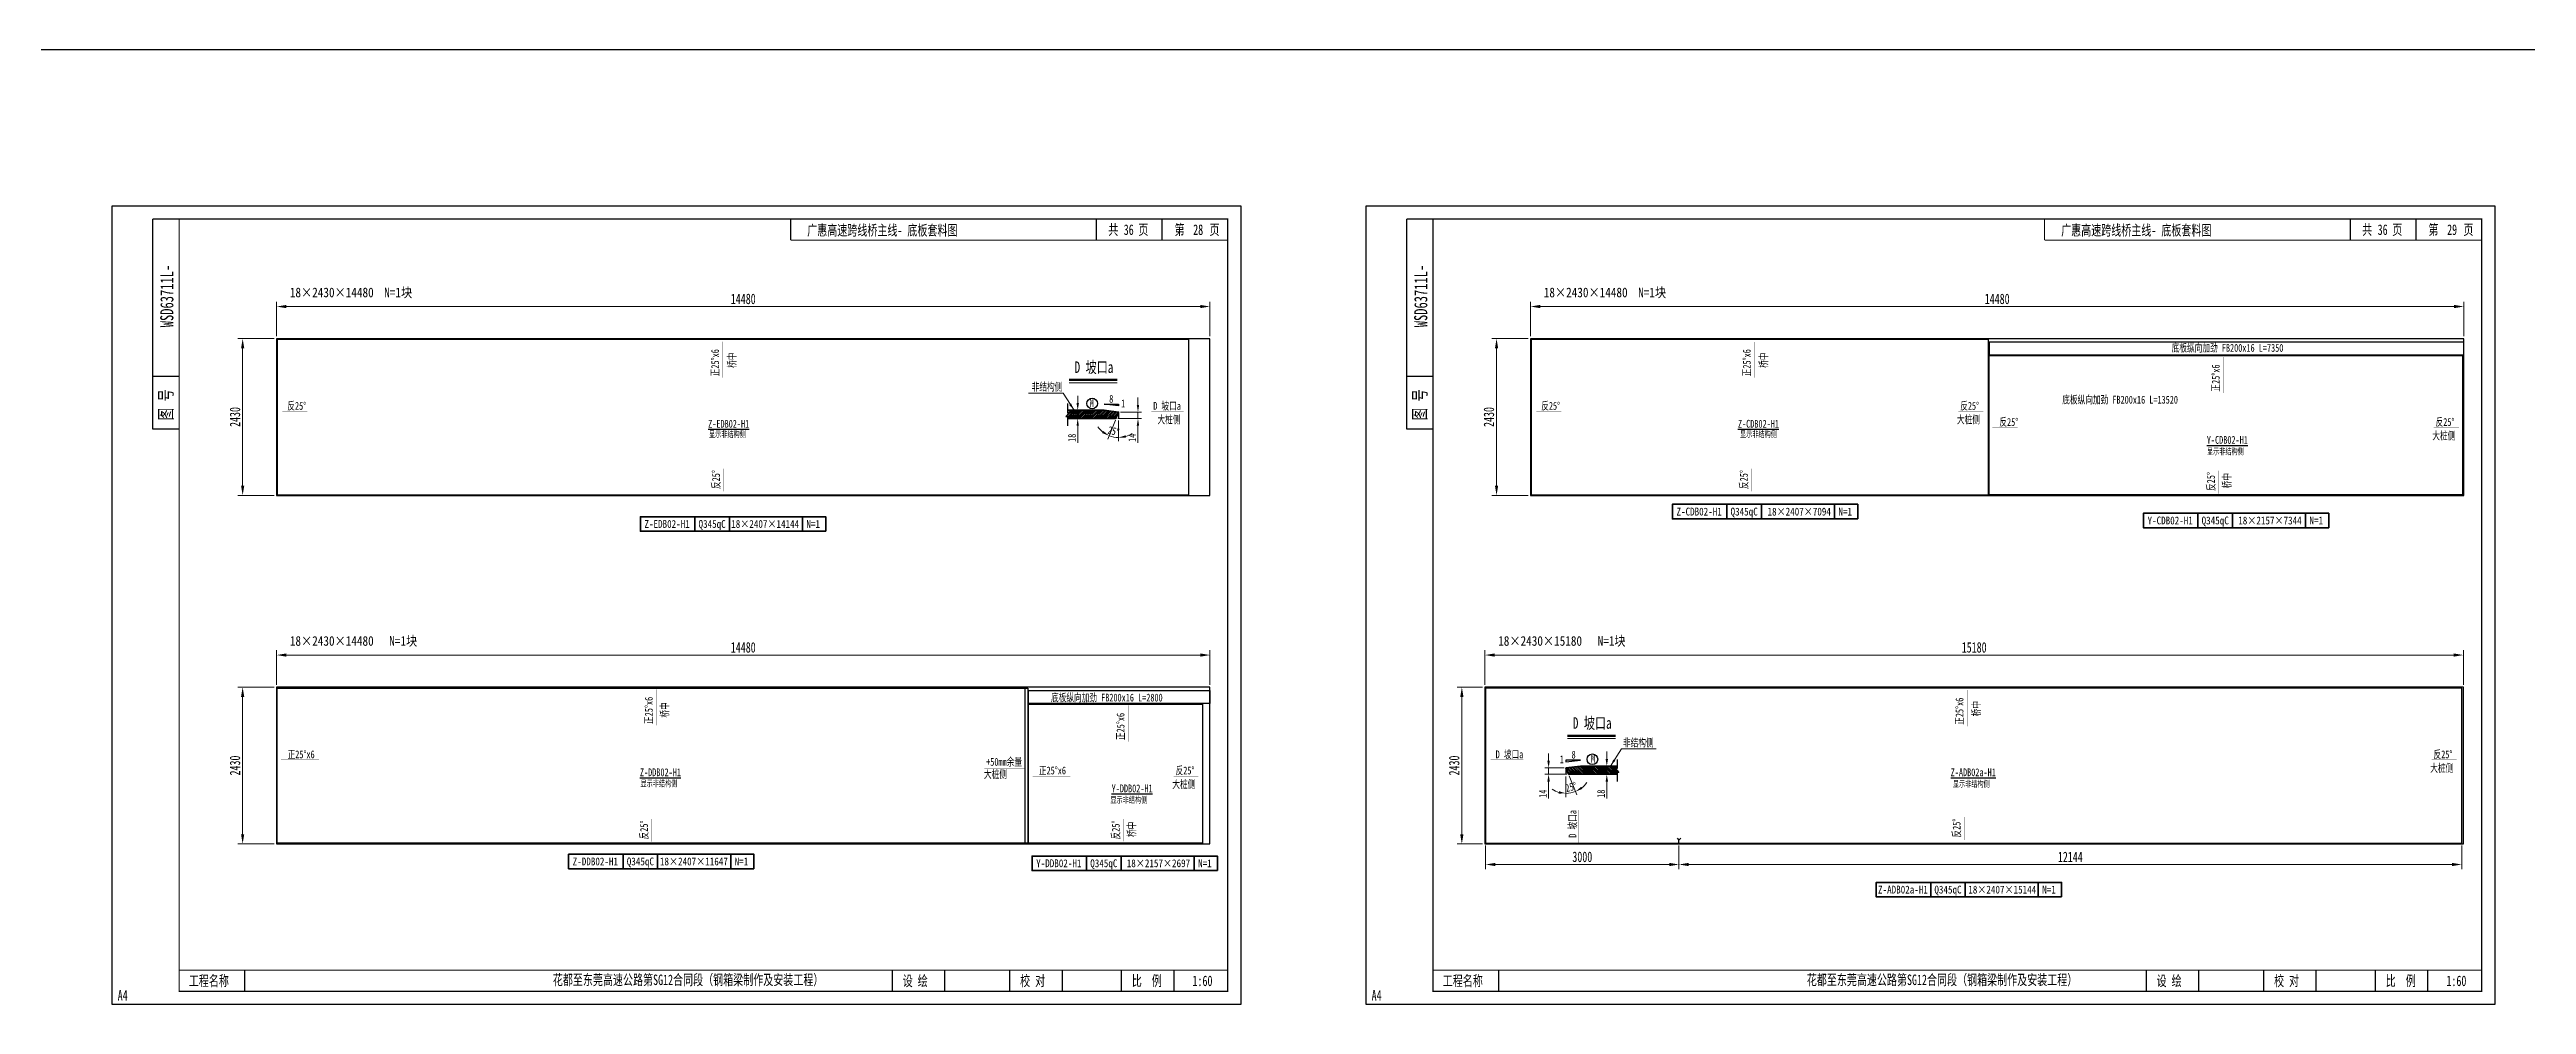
# Model space of a CAD drawing. Extents: x 1629247 to 2251351, y -601856 to -65897.
# Drawn here: x 2105240 to 2143670, y -337007 to -322199 of the extents above; entities that cross this region are included whole.
import ezdxf
from ezdxf.enums import TextEntityAlignment as Align

# ---------------------------------------------------------------- set-up
doc = ezdxf.new("R2010")
doc.units = 0
doc.header["$LTSCALE"] = 2
doc.header["$MEASUREMENT"] = 0
doc.header["$PDMODE"] = 35
doc.header["$PDSIZE"] = 50
doc.linetypes.add('PHANTOM', pattern=[63.5, 31.75, -6.35, 6.35, -6.35, 6.35, -6.35])
doc.layers.get('0').update_dxf_attribs({"linetype": 'CONTINUOUS'})
doc.layers.get('Defpoints').update_dxf_attribs({"linetype": 'CONTINUOUS'})
for name, color, linetype, lineweight in [('1图框轮廓', 7, 'CONTINUOUS', 35), ('文字层', 4, 'CONTINUOUS', 13), ('标注层', 3, 'CONTINUOUS', 13)]:
    doc.layers.add(name, color=color, linetype=linetype, lineweight=lineweight)
doc.layers.add('A3', color=7, linetype='CONTINUOUS')
doc.styles.add('仿宋', font='仿宋_GB2312_1.ttf', dxfattribs={"width": 0.7})
doc.dimstyles.new('标准标注样式-45', dxfattribs={"dimscale": 45, "dimtxt": 2.7, "dimasz": 2.5, "dimexe": 1.25, "dimexo": 0.625, "dimtad": 1, "dimdec": 0, "dimdsep": 46, "dimtxsty": '仿宋', "dimcen": 2.5, "dimclrd": 3, "dimclre": 3, "dimclrt": 4, "dimazin": 0, "dimtfac": 1, "dimtdec": 0, "dimtmove": 0, "dimatfit": 3, "dimfxl": 1.25, "dimlwd": 13, "dimlwe": 13, "dimarcsym": 0})
doc.dimstyles.new('标准标注样式-60', dxfattribs={"dimscale": 60, "dimtxt": 2.7, "dimasz": 2.5, "dimexe": 1.25, "dimexo": 0.625, "dimtad": 1, "dimdec": 0, "dimdsep": 46, "dimtxsty": '仿宋', "dimcen": 2.5, "dimclrd": 3, "dimclre": 3, "dimclrt": 4, "dimazin": 0, "dimtfac": 1, "dimtdec": 0, "dimtmove": 0, "dimatfit": 3, "dimfxl": 1.25, "dimlwd": 13, "dimlwe": 13, "dimarcsym": 0})

# ---------------------------------------------------------------- blocks, each defined once
blk = doc.blocks.new('*D36')
at = {"color": 3, "lineweight": 13, "ltscale": 3}
for p, q in [((2128768, -333470), (2128768, -333791)), ((2128818, -333464), (2128936, -333758))]:
    blk.add_line(p, q, dxfattribs=at)
at = {"color": 3, "linetype": 'ByBlock', "lineweight": 13, "ltscale": 3}
for start, end in [(308.4155, 324.831), (237.169, 253.5845), (270, 292)]:
    blk.add_arc((2128768, -333340), 394, start, end, dxfattribs=at)
at = {"color": 3, "ltscale": 3}
for points in [[(2128659, -333700), (2128654, -333737), (2128768, -333734)], [(2129022, -333665), (2129003, -333633), (2128915, -333706)]]:
    blk.add_solid(points, dxfattribs=at)
at = {"layer": 'Defpoints', "color": 0, "ltscale": 3}
for p in [(2128768, -333340), (2128768, -333343), (2128768, -333442), (2128807, -333438), (2128818, -333731)]:
    blk.add_point(p, dxfattribs=at)
at = {"color": 4, "ltscale": 3, "insert": (2128846, -333635), "char_height": 121.5, "attachment_point": 5, "rotation": 14.8681, "style": '仿宋'}
blk.add_mtext('25%%D', dxfattribs=at)
blk = doc.blocks.new('*D37')
at = {"color": 3, "linetype": 'ByBlock', "lineweight": 13, "ltscale": 3}
for p, q in [((2129401, -333200), (2129401, -333087)), ((2129401, -333312), (2129401, -333438)), ((2129401, -333551), (2129401, -333814))]:
    blk.add_line(p, q, dxfattribs=at)
at = {"color": 3, "lineweight": 13, "ltscale": 3}
for p, q in [((2129406, -333312), (2129458, -333312)), ((2129406, -333438), (2129458, -333438))]:
    blk.add_line(p, q, dxfattribs=at)
at = {"color": 3, "ltscale": 3}
for points in [[(2129383, -333200), (2129420, -333200), (2129401, -333312)], [(2129383, -333551), (2129420, -333551), (2129401, -333438)]]:
    blk.add_solid(points, dxfattribs=at)
at = {"layer": 'Defpoints', "color": 0, "ltscale": 3}
for p in [(2129378, -333312), (2129378, -333438), (2129401, -333438)]:
    blk.add_point(p, dxfattribs=at)
at = {"color": 4, "ltscale": 3, "insert": (2129312, -333739), "char_height": 121.5, "attachment_point": 5, "rotation": 90, "style": '仿宋'}
blk.add_mtext('18', dxfattribs=at)
blk = doc.blocks.new('*D38')
at = {"color": 3, "linetype": 'ByBlock', "lineweight": 13, "ltscale": 3}
for p, q in [((2128498, -333228), (2128498, -333115)), ((2128498, -333340), (2128498, -333438)), ((2128498, -333551), (2128498, -333815))]:
    blk.add_line(p, q, dxfattribs=at)
at = {"color": 3, "lineweight": 13, "ltscale": 3}
for p, q in [((2128740, -333340), (2128442, -333340)), ((2128779, -333438), (2128442, -333438))]:
    blk.add_line(p, q, dxfattribs=at)
at = {"color": 3, "ltscale": 3}
for points in [[(2128479, -333228), (2128517, -333228), (2128498, -333340)], [(2128479, -333551), (2128517, -333551), (2128498, -333438)]]:
    blk.add_solid(points, dxfattribs=at)
at = {"layer": 'Defpoints', "color": 0, "ltscale": 3}
for p in [(2128498, -333438), (2128768, -333340), (2128807, -333438)]:
    blk.add_point(p, dxfattribs=at)
at = {"color": 4, "ltscale": 3, "insert": (2128409, -333739), "char_height": 121.5, "attachment_point": 5, "rotation": 90, "style": '仿宋'}
blk.add_mtext('14', dxfattribs=at)
blk = doc.blocks.new('*D39')
at = {"color": 3, "lineweight": 13, "ltscale": 3}
for p, q in [((2121776, -327946), (2121657, -328239)), ((2121826, -327952), (2121826, -328272))]:
    blk.add_line(p, q, dxfattribs=at)
at = {"color": 3, "linetype": 'ByBlock', "lineweight": 13, "ltscale": 3}
for start, end in [(215.169, 231.5845), (248, 270), (286.4155, 302.831)]:
    blk.add_arc((2121826, -327822), 394, start, end, dxfattribs=at)
at = {"color": 3, "ltscale": 3}
for points in [[(2121590, -328114), (2121572, -328147), (2121678, -328187)], [(2121940, -328218), (2121934, -328181), (2121826, -328216)]]:
    blk.add_solid(points, dxfattribs=at)
at = {"layer": 'Defpoints', "color": 0, "ltscale": 3}
for p in [(2121786, -327920), (2121826, -327822), (2121826, -327824), (2121826, -327923), (2121776, -328212)]:
    blk.add_point(p, dxfattribs=at)
at = {"color": 4, "ltscale": 3, "insert": (2121748, -328117), "char_height": 121.5, "attachment_point": 5, "rotation": 345.1319, "style": '仿宋'}
blk.add_mtext('25%%D', dxfattribs=at)
blk = doc.blocks.new('*D40')
at = {"color": 3, "lineweight": 13, "ltscale": 3}
for p, q in [((2121188, -327794), (2121136, -327794)), ((2121188, -327920), (2121136, -327920))]:
    blk.add_line(p, q, dxfattribs=at)
at = {"color": 3, "linetype": 'ByBlock', "lineweight": 13, "ltscale": 3}
for p, q in [((2121192, -327681), (2121192, -327569)), ((2121192, -327794), (2121192, -327920)), ((2121192, -328032), (2121192, -328296))]:
    blk.add_line(p, q, dxfattribs=at)
at = {"color": 3, "ltscale": 3}
for points in [[(2121174, -327681), (2121211, -327681), (2121192, -327794)], [(2121174, -328032), (2121211, -328032), (2121192, -327920)]]:
    blk.add_solid(points, dxfattribs=at)
at = {"layer": 'Defpoints', "color": 0, "ltscale": 3}
for p in [(2121216, -327794), (2121192, -327920), (2121216, -327920)]:
    blk.add_point(p, dxfattribs=at)
at = {"color": 4, "ltscale": 3, "insert": (2121103, -328220), "char_height": 121.5, "attachment_point": 5, "rotation": 90, "style": '仿宋'}
blk.add_mtext('18', dxfattribs=at)
blk = doc.blocks.new('*D41')
at = {"color": 3, "linetype": 'ByBlock', "lineweight": 13, "ltscale": 3}
for p, q in [((2122127, -327709), (2122127, -327597)), ((2122127, -327822), (2122127, -327920)), ((2122127, -328032), (2122127, -328296))]:
    blk.add_line(p, q, dxfattribs=at)
at = {"color": 3, "lineweight": 13, "ltscale": 3}
for p, q in [((2121814, -327920), (2122183, -327920)), ((2121854, -327822), (2122183, -327822))]:
    blk.add_line(p, q, dxfattribs=at)
at = {"color": 3, "ltscale": 3}
for points in [[(2122108, -327709), (2122146, -327709), (2122127, -327822)], [(2122108, -328032), (2122146, -328032), (2122127, -327920)]]:
    blk.add_solid(points, dxfattribs=at)
at = {"layer": 'Defpoints', "color": 0, "ltscale": 3}
for p in [(2121786, -327920), (2121826, -327822), (2122127, -327920)]:
    blk.add_point(p, dxfattribs=at)
at = {"color": 4, "ltscale": 3, "insert": (2122038, -328220), "char_height": 121.5, "attachment_point": 5, "rotation": 90, "style": '仿宋'}
blk.add_mtext('14', dxfattribs=at)
blk = doc.blocks.new('*D42')
at = {"color": 3, "lineweight": 13, "ltscale": 3}
for p, q in [((2127521, -334544), (2127521, -334912)), ((2130521, -334544), (2130521, -334912))]:
    blk.add_line(p, q, dxfattribs=at)
at = {"color": 3, "linetype": 'ByBlock', "lineweight": 13, "ltscale": 3}
blk.add_line((2127671, -334837), (2130371, -334837), dxfattribs=at)
at = {"color": 3, "ltscale": 3}
for points in [[(2127671, -334812), (2127671, -334862), (2127521, -334837)], [(2130371, -334812), (2130371, -334862), (2130521, -334837)]]:
    blk.add_solid(points, dxfattribs=at)
at = {"layer": 'Defpoints', "color": 0, "ltscale": 3}
for p in [(2127521, -334507), (2130521, -334507), (2130521, -334837)]:
    blk.add_point(p, dxfattribs=at)
at = {"color": 4, "ltscale": 3, "insert": (2129021, -334719), "char_height": 162, "attachment_point": 5, "style": '仿宋'}
blk.add_mtext('3000', dxfattribs=at)
blk = doc.blocks.new('*D43')
at = {"color": 3, "lineweight": 13, "ltscale": 3}
for p, q in [((2130521, -334544), (2130521, -334912)), ((2142665, -334544), (2142665, -334912))]:
    blk.add_line(p, q, dxfattribs=at)
at = {"color": 3, "linetype": 'ByBlock', "lineweight": 13, "ltscale": 3}
blk.add_line((2130671, -334837), (2142515, -334837), dxfattribs=at)
at = {"color": 3, "ltscale": 3}
for points in [[(2130671, -334812), (2130671, -334862), (2130521, -334837)], [(2142515, -334812), (2142515, -334862), (2142665, -334837)]]:
    blk.add_solid(points, dxfattribs=at)
at = {"layer": 'Defpoints', "color": 0, "ltscale": 3}
for p in [(2130521, -334507), (2142665, -334507), (2142665, -334837)]:
    blk.add_point(p, dxfattribs=at)
at = {"color": 4, "ltscale": 3, "insert": (2136593, -334719), "char_height": 162, "attachment_point": 5, "style": '仿宋'}
blk.add_mtext('12144', dxfattribs=at)
blk = doc.blocks.new('*D649')
at = {"color": 3, "lineweight": 13, "ltscale": 3}
for p, q in [((2108763, -326645), (2108763, -326109)), ((2123243, -326645), (2123243, -326109))]:
    blk.add_line(p, q, dxfattribs=at)
at = {"color": 3, "linetype": 'ByBlock', "lineweight": 13, "ltscale": 3}
blk.add_line((2123093, -326184), (2108913, -326184), dxfattribs=at)
at = {"color": 3, "ltscale": 3}
for points in [[(2108913, -326159), (2108913, -326209), (2108763, -326184)], [(2123093, -326159), (2123093, -326209), (2123243, -326184)]]:
    blk.add_solid(points, dxfattribs=at)
at = {"layer": 'Defpoints', "color": 0, "ltscale": 3}
for p in [(2108763, -326184), (2108763, -326682), (2123243, -326682)]:
    blk.add_point(p, dxfattribs=at)
at = {"color": 4, "ltscale": 3, "insert": (2116003, -326066), "char_height": 162, "attachment_point": 5, "style": '仿宋'}
blk.add_mtext('14480', dxfattribs=at)
blk = doc.blocks.new('*D650')
at = {"color": 3, "lineweight": 13, "ltscale": 3}
for p, q in [((2108725, -326682), (2108161, -326682)), ((2108725, -329112), (2108161, -329112))]:
    blk.add_line(p, q, dxfattribs=at)
at = {"color": 3, "linetype": 'ByBlock', "lineweight": 13, "ltscale": 3}
blk.add_line((2108236, -326832), (2108236, -328962), dxfattribs=at)
at = {"color": 3, "ltscale": 3}
for points in [[(2108211, -326832), (2108261, -326832), (2108236, -326682)], [(2108211, -328962), (2108261, -328962), (2108236, -329112)]]:
    blk.add_solid(points, dxfattribs=at)
at = {"layer": 'Defpoints', "color": 0, "ltscale": 3}
for p in [(2108763, -326682), (2108236, -329112), (2108763, -329112)]:
    blk.add_point(p, dxfattribs=at)
at = {"color": 4, "ltscale": 3, "insert": (2108118, -327897), "char_height": 162, "attachment_point": 5, "rotation": 90, "style": '仿宋'}
blk.add_mtext('2430', dxfattribs=at)
blk = doc.blocks.new('tukuangA4-')
at = {"layer": 'A3'}
for p, q in [((537, 7565), (537, 10327)), ((882, 10327), (537, 10327)), ((12951, 10051), (12951, 10327)), ((13814, 10051), (13814, 10327)), ((882, 8256), (537, 8256)), ((882, 7565), (537, 7565)), ((1745, 173), (1745, 449)), ((10266, 173), (10266, 449)), ((10957, 173), (10957, 449)), ((11811, 173), (11811, 449)), ((12502, 173), (12502, 449)), ((13280, 173), (13280, 449)), ((13971, 173), (13971, 449))]:
    blk.add_line(p, q, dxfattribs=at)
blk.add_lwpolyline([(14850, 10500), (14850, 0), (0, 0), (0, 10500)], close=True, dxfattribs=at)
for points, const_width in [([(882, 10327), (14677, 10327), (14677, 173), (882, 173), (882, 10327)], 17.3), ([(8927, 10051), (8927, 10327)], 13.8), ([(8927, 10051), (14677, 10051)], 13.8), ([(882, 449), (14677, 449)], 13.8)]:
    blk.add_lwpolyline(points, dxfattribs=dict(at, const_width=const_width))
at = {"layer": 'A3', "color": 7, "linetype": 'Continuous', "style": '仿宋', "width": 0.7}
for s, p in [('共    页', (13106, 10120)), ('第     页', (13977, 10120)), ('工程名称', (1009, 242)), ('花都至东莞高速公路第SG12合同段（钢箱梁制作及安装工程）', (5798, 255)), ('设 绘', (10401, 242)), ('校 对', (11946, 242)), ('比  例', (13415, 242))]:
    blk.add_text(s, height=138.1, dxfattribs=at).set_placement(p)
blk.add_text('WSD63711L-', height=172.6, rotation=90, dxfattribs=at).set_placement((806, 9316), align=Align.CENTER)
blk.add_text('图 号', height=172.6, rotation=90, dxfattribs=at).set_placement((793, 7681))
blk.add_text('A4', height=138.1, dxfattribs=at).set_placement((139, 50), align=Align.CENTER)
blk = doc.blocks.new('*D651')
at = {"color": 3, "lineweight": 13, "ltscale": 3}
for p, q in [((2108763, -332049), (2108763, -331514)), ((2123243, -332049), (2123243, -331514))]:
    blk.add_line(p, q, dxfattribs=at)
at = {"color": 3, "linetype": 'ByBlock', "lineweight": 13, "ltscale": 3}
blk.add_line((2123093, -331589), (2108913, -331589), dxfattribs=at)
at = {"color": 3, "ltscale": 3}
for points in [[(2108913, -331564), (2108913, -331614), (2108763, -331589)], [(2123093, -331564), (2123093, -331614), (2123243, -331589)]]:
    blk.add_solid(points, dxfattribs=at)
at = {"layer": 'Defpoints', "color": 0, "ltscale": 3}
for p in [(2108763, -331589), (2108763, -332087), (2123243, -332087)]:
    blk.add_point(p, dxfattribs=at)
at = {"color": 4, "ltscale": 3, "insert": (2116003, -331471), "char_height": 162, "attachment_point": 5, "style": '仿宋'}
blk.add_mtext('14480', dxfattribs=at)
blk = doc.blocks.new('*D652')
at = {"color": 3, "lineweight": 13, "ltscale": 3}
for p, q in [((2108725, -332087), (2108161, -332087)), ((2108725, -334517), (2108161, -334517))]:
    blk.add_line(p, q, dxfattribs=at)
at = {"color": 3, "linetype": 'ByBlock', "lineweight": 13, "ltscale": 3}
blk.add_line((2108236, -332237), (2108236, -334367), dxfattribs=at)
at = {"color": 3, "ltscale": 3}
for points in [[(2108211, -332237), (2108261, -332237), (2108236, -332087)], [(2108211, -334367), (2108261, -334367), (2108236, -334517)]]:
    blk.add_solid(points, dxfattribs=at)
at = {"layer": 'Defpoints', "color": 0, "ltscale": 3}
for p in [(2108763, -332087), (2108236, -334517), (2108763, -334517)]:
    blk.add_point(p, dxfattribs=at)
at = {"color": 4, "ltscale": 3, "insert": (2108118, -333302), "char_height": 162, "attachment_point": 5, "rotation": 90, "style": '仿宋'}
blk.add_mtext('2430', dxfattribs=at)
blk = doc.blocks.new('*D653')
at = {"color": 3, "lineweight": 13, "ltscale": 3}
for p, q in [((2128218, -326645), (2128218, -326109)), ((2142698, -326645), (2142698, -326109))]:
    blk.add_line(p, q, dxfattribs=at)
at = {"color": 3, "linetype": 'ByBlock', "lineweight": 13, "ltscale": 3}
blk.add_line((2142548, -326184), (2128368, -326184), dxfattribs=at)
at = {"color": 3, "ltscale": 3}
for points in [[(2128368, -326159), (2128368, -326209), (2128218, -326184)], [(2142548, -326159), (2142548, -326209), (2142698, -326184)]]:
    blk.add_solid(points, dxfattribs=at)
at = {"layer": 'Defpoints', "color": 0, "ltscale": 3}
for p in [(2128218, -326184), (2128218, -326682), (2142698, -326682)]:
    blk.add_point(p, dxfattribs=at)
at = {"color": 4, "ltscale": 3, "insert": (2135458, -326066), "char_height": 162, "attachment_point": 5, "style": '仿宋'}
blk.add_mtext('14480', dxfattribs=at)
blk = doc.blocks.new('*D654')
at = {"color": 3, "lineweight": 13, "ltscale": 3}
for p, q in [((2128180, -326682), (2127616, -326682)), ((2128180, -329112), (2127616, -329112))]:
    blk.add_line(p, q, dxfattribs=at)
at = {"color": 3, "linetype": 'ByBlock', "lineweight": 13, "ltscale": 3}
blk.add_line((2127691, -326832), (2127691, -328962), dxfattribs=at)
at = {"color": 3, "ltscale": 3}
for points in [[(2127666, -326832), (2127716, -326832), (2127691, -326682)], [(2127666, -328962), (2127716, -328962), (2127691, -329112)]]:
    blk.add_solid(points, dxfattribs=at)
at = {"layer": 'Defpoints', "color": 0, "ltscale": 3}
for p in [(2128218, -326682), (2127691, -329112), (2128218, -329112)]:
    blk.add_point(p, dxfattribs=at)
at = {"color": 4, "ltscale": 3, "insert": (2127573, -327897), "char_height": 162, "attachment_point": 5, "rotation": 90, "style": '仿宋'}
blk.add_mtext('2430', dxfattribs=at)
blk = doc.blocks.new('*D655')
at = {"color": 3, "lineweight": 13, "ltscale": 3}
for p, q in [((2127511, -332049), (2127511, -331514)), ((2142691, -332049), (2142691, -331514))]:
    blk.add_line(p, q, dxfattribs=at)
at = {"color": 3, "linetype": 'ByBlock', "lineweight": 13, "ltscale": 3}
blk.add_line((2142541, -331589), (2127661, -331589), dxfattribs=at)
at = {"color": 3, "ltscale": 3}
for points in [[(2127661, -331564), (2127661, -331614), (2127511, -331589)], [(2142541, -331564), (2142541, -331614), (2142691, -331589)]]:
    blk.add_solid(points, dxfattribs=at)
at = {"layer": 'Defpoints', "color": 0, "ltscale": 3}
for p in [(2127511, -331589), (2127511, -332087), (2142691, -332087)]:
    blk.add_point(p, dxfattribs=at)
at = {"color": 4, "ltscale": 3, "insert": (2135101, -331471), "char_height": 162, "attachment_point": 5, "style": '仿宋'}
blk.add_mtext('15180', dxfattribs=at)
blk = doc.blocks.new('*D656')
at = {"color": 3, "lineweight": 13, "ltscale": 3}
for p, q in [((2127473, -332087), (2127077, -332087)), ((2127473, -334517), (2127077, -334517))]:
    blk.add_line(p, q, dxfattribs=at)
at = {"color": 3, "linetype": 'ByBlock', "lineweight": 13, "ltscale": 3}
blk.add_line((2127152, -332237), (2127152, -334367), dxfattribs=at)
at = {"color": 3, "ltscale": 3}
for points in [[(2127127, -332237), (2127177, -332237), (2127152, -332087)], [(2127127, -334367), (2127177, -334367), (2127152, -334517)]]:
    blk.add_solid(points, dxfattribs=at)
at = {"layer": 'Defpoints', "color": 0, "ltscale": 3}
for p in [(2127511, -332087), (2127152, -334517), (2127511, -334517)]:
    blk.add_point(p, dxfattribs=at)
at = {"color": 4, "ltscale": 3, "insert": (2127034, -333302), "char_height": 162, "attachment_point": 5, "rotation": 90, "style": '仿宋'}
blk.add_mtext('2430', dxfattribs=at)

msp = doc.modelspace()

# ---------------------------------------------------------------- hatches: boundary and pattern name
at = {"layer": '标注层', "linetype": 'PHANTOM'}
h = msp.add_hatch(dxfattribs=at)
h.set_pattern_fill('ANSI31', color=8, scale=150, style=0)
h.set_pattern_definition([(225, (2121825.817, -327793.602), (13.25825, -13.25825), [])])
h.paths.add_polyline_path([(2121031.7, -327793.6), (2121031.7, -327829.9), (2121057.9, -327829.9), (2121005.4, -327889.9), (2121031.7, -327889.9), (2121031.7, -327919.6), (2121786.2, -327919.6), (2121825.8, -327821.6), (2121601.8, -327793.6)])
h = msp.add_hatch(dxfattribs=at)
h.set_pattern_fill('ANSI31', color=8, scale=150, style=0)
h.set_pattern_definition([(315, (2128767.796, -333312.343), (-13.25825, -13.25825), [])])
h.paths.add_polyline_path([(2128991.8, -333312.3), (2128767.8, -333340.3), (2128807.4, -333438.3), (2129562, -333438.3), (2129562, -333408.7), (2129588.2, -333408.7), (2129535.7, -333348.7), (2129562, -333348.7), (2129562, -333312.3)])

# ---------------------------------------------------------------- linework, layer by layer
at = {"color": 8, "ltscale": 3}
msp.add_line((2065547.6, -322198.6), (2251350.7, -322198.6), dxfattribs=at)
at = {"color": 7, "ltscale": 3}
for p, q in [((2121825.8, -327824.3), (2121825.8, -327923.4)), ((2128767.8, -333343), (2128767.8, -333442.1))]:
    msp.add_line(p, q, dxfattribs=at)
at = {"color": 3, "ltscale": 3}
msp.add_line((2120369.7, -332099.9), (2120369.7, -334506.9), dxfattribs=at)
at = {"color": 6, "ltscale": 3}
for p, q in [((2130491.7, -334428.7), (2130520.7, -334457.7)), ((2130520.7, -334457.7), (2130552.1, -334426.4)), ((2130520.7, -334506.9), (2130520.7, -334457.7))]:
    msp.add_line(p, q, dxfattribs=at)
at = {"color": 8, "ltscale": 3}
for points in [[(2108762.7, -329112.2), (2123242.7, -329112.2), (2123242.7, -326682.2), (2108762.7, -326682.2)], [(2128217.7, -329112.2), (2142697.7, -329112.2), (2142697.7, -326682.2), (2128217.7, -326682.2)], [(2108762.7, -334516.9), (2123242.7, -334516.9), (2123242.7, -332086.9), (2108762.7, -332086.9)], [(2127510.7, -334516.9), (2142690.7, -334516.9), (2142690.7, -332086.9), (2127510.7, -332086.9)]]:
    msp.add_lwpolyline(points, close=True, dxfattribs=at)
at = {"color": 1}
for points in [[(2108772.7, -329102.2), (2122916.7, -329102.2), (2122916.7, -326695.2), (2108772.7, -326695.2)], [(2128227.7, -329102.2), (2135321.7, -329102.2), (2135321.7, -326695.2), (2128227.7, -326695.2)], [(2135331.7, -326945.2), (2142675.7, -326945.2), (2142675.7, -329102.2), (2135331.7, -329102.2)], [(2108772.7, -332099.9), (2120419.7, -332099.9), (2120419.7, -334506.9), (2108772.7, -334506.9)], [(2120429.7, -332349.9), (2123126.7, -332349.9), (2123126.7, -334506.9), (2120429.7, -334506.9)], [(2127520.7, -334506.9), (2142664.7, -334506.9), (2142664.7, -332099.9), (2127520.7, -332099.9)]]:
    msp.add_lwpolyline(points, close=True, dxfattribs=at)
at = {"color": 2, "ltscale": 3}
for points in [[(2135331.7, -326935.2), (2142697.7, -326935.2), (2142697.7, -326735.2), (2135331.7, -326735.2)], [(2120429.7, -332139.9), (2123242.7, -332139.9), (2123242.7, -332339.9), (2120429.7, -332339.9)]]:
    msp.add_lwpolyline(points, close=True, dxfattribs=at)
at = {"color": 7}
for points in [[(2121031.7, -327688), (2121031.7, -327829.9), (2121057.9, -327829.9), (2121005.4, -327889.9), (2121031.7, -327889.9), (2121031.7, -328031.9)], [(2129562, -333206.7), (2129562, -333348.7), (2129535.7, -333348.7), (2129588.2, -333408.7), (2129562, -333408.7), (2129562, -333550.6)]]:
    msp.add_lwpolyline(points, dxfattribs=at)
at = {"color": 7, "ltscale": 3}
for points in [[(2121825.8, -327725.8), (2121601.8, -327697.8), (2121601.8, -327697.8), (2121825.8, -327697.8)], [(2128767.8, -333244.6), (2128991.8, -333216.6), (2128991.8, -333216.6), (2128767.8, -333216.6)]]:
    msp.add_lwpolyline(points, close=True, dxfattribs=at)
at = {"color": 3, "ltscale": 3}
for centre in [(2121416.7, -327686.8), (2129176.9, -333205.5)]:
    msp.add_circle(centre, 82.7, dxfattribs=at)
at = {"layer": '1图框轮廓', "color": 30, "ltscale": 3}
for p, q in [((2131265.3, -329251.4), (2131265.3, -329476.4)), ((2131799.8, -329476.4), (2131799.8, -329251.4)), ((2132934.3, -329251.4), (2132934.3, -329476.4)), ((2115252.8, -329442.7), (2115252.8, -329667.7)), ((2115787.3, -329667.7), (2115787.3, -329442.7)), ((2116921.8, -329442.7), (2116921.8, -329667.7)), ((2138573.6, -329389.4), (2138573.6, -329614.4)), ((2139108.1, -329614.4), (2139108.1, -329389.4)), ((2140242.6, -329389.4), (2140242.6, -329614.4)), ((2114139.6, -334677.3), (2114139.6, -334902.3)), ((2114674.1, -334902.3), (2114674.1, -334677.3)), ((2115808.6, -334677.3), (2115808.6, -334902.3)), ((2121330.3, -334705.3), (2121330.3, -334930.3)), ((2121864.8, -334930.3), (2121864.8, -334705.3)), ((2122999.2, -334705.3), (2122999.2, -334930.3)), ((2134427.4, -335113.7), (2134427.4, -335338.7)), ((2134961.9, -335338.7), (2134961.9, -335113.7)), ((2136096.3, -335113.7), (2136096.3, -335338.7))]:
    msp.add_line(p, q, dxfattribs=at)
at = {"layer": '1图框轮廓', "color": 1}
for points in [[(2121031.7, -327919.6), (2121786.2, -327919.6), (2121825.8, -327821.6), (2121601.8, -327793.6), (2121031.7, -327793.6)], [(2129562, -333438.3), (2128807.4, -333438.3), (2128767.8, -333340.3), (2128991.8, -333312.3), (2129562, -333312.3)]]:
    msp.add_lwpolyline(points, dxfattribs=at)
at = {"layer": '1图框轮廓', "color": 30, "ltscale": 3}
for points in [[(2133294.3, -329476.4), (2130419.7, -329476.4), (2130419.7, -329251.4), (2133294.3, -329251.4)], [(2117281.8, -329667.7), (2114407.2, -329667.7), (2114407.2, -329442.7), (2117281.8, -329442.7)], [(2140602.6, -329614.4), (2137727.9, -329614.4), (2137727.9, -329389.4), (2140602.6, -329389.4)], [(2116168.6, -334902.3), (2113293.9, -334902.3), (2113293.9, -334677.3), (2116168.6, -334677.3)], [(2123359.2, -334930.3), (2120484.6, -334930.3), (2120484.6, -334705.3), (2123359.2, -334705.3)], [(2136456.3, -335338.7), (2133581.7, -335338.7), (2133581.7, -335113.7), (2136456.3, -335113.7)]]:
    msp.add_lwpolyline(points, close=True, dxfattribs=at)
at = {"layer": '文字层', "lineweight": 50}
for p, q in [((2121059.6, -327321.1), (2121802.8, -327321.1)), ((2128790.8, -332839.9), (2129534.1, -332839.9))]:
    msp.add_line(p, q, dxfattribs=at)
at = {"layer": '文字层', "lineweight": 20}
for p, q in [((2121059.6, -327366.1), (2121802.8, -327366.1)), ((2128790.8, -332884.9), (2129534.1, -332884.9))]:
    msp.add_line(p, q, dxfattribs=at)
at = {"layer": '标注层', "color": 42}
for points in [[(2115688.2, -326718.2, 0, 25, 0), (2115688.2, -326793, 5, 5, 0), (2115688.2, -327288.2, 5, 5, 0)], [(2131695.1, -326718.2, 0, 25, 0), (2131695.1, -326793, 5, 5, 0), (2131695.1, -327288.2, 5, 5, 0)], [(2138971.2, -326955.2, 0, 25, 0), (2138971.2, -327030, 5, 5, 0), (2138971.2, -327525.1, 5, 5, 0)], [(2108843.2, -327810.3, 0, 25, 0), (2108918, -327810.3, 5, 5, 0), (2109238.8, -327810.3, 5, 5, 0)], [(2128298.1, -327810.3, 0, 25, 0), (2128372.9, -327810.3, 5, 5, 0), (2128693.7, -327810.3, 5, 5, 0)], [(2135251.2, -327810.3, 0, 25, 0), (2135176.4, -327810.3, 5, 5, 0), (2134855.6, -327810.3, 5, 5, 0)], [(2135381.2, -328060.3, 0, 25, 0), (2135456, -328060.3, 5, 5, 0), (2135776.8, -328060.3, 5, 5, 0)], [(2142626.2, -328060.3, 0, 25, 0), (2142551.4, -328060.3, 5, 5, 0), (2142230.6, -328060.3, 5, 5, 0)], [(2115697.4, -329057.4, 0, 25, 0), (2115697.4, -328982.6, 5, 5, 0), (2115697.4, -328698, 5, 5, 0)], [(2131645.3, -329057.4, 0, 25, 0), (2131645.3, -328982.6, 5, 5, 0), (2131645.3, -328698, 5, 5, 0)], [(2138892.3, -329086.7, 0, 25, 0), (2138892.3, -329011.9, 5, 5, 0), (2138892.3, -328727.3, 5, 5, 0)], [(2114660, -332109.8, 0, 25, 0), (2114660, -332184.7, 5, 5, 0), (2114660, -332679.8, 5, 5, 0)], [(2121979.1, -332359.8, 0, 25, 0), (2121979.1, -332434.7, 5, 5, 0), (2121979.1, -332929.8, 5, 5, 0)], [(2134996, -332122.9, 0, 25, 0), (2134996, -332197.7, 5, 5, 0), (2134996, -332692.8, 5, 5, 0)], [(2108822.2, -333215, 0, 25, 0), (2108897, -333215, 5, 5, 0), (2109421.5, -333215, 5, 5, 0)], [(2120369.7, -333343.6, 0, 25, 0), (2120294.9, -333343.6, 5, 5, 0), (2119743, -333343.6, 5, 5, 0)], [(2120479.2, -333465, 0, 25, 0), (2120554, -333465, 5, 5, 0), (2121078.5, -333465, 5, 5, 0)], [(2123077.2, -333465, 0, 25, 0), (2123002.4, -333465, 5, 5, 0), (2122681.6, -333465, 5, 5, 0)], [(2142594.3, -333215, 0, 25, 0), (2142519.5, -333215, 5, 5, 0), (2142198.7, -333215, 5, 5, 0)], [(2114581.1, -334491.4, 0, 25, 0), (2114581.1, -334416.6, 5, 5, 0), (2114581.1, -334132, 5, 5, 0)], [(2121900.2, -334491.4, 0, 25, 0), (2121900.2, -334416.6, 5, 5, 0), (2121900.2, -334132, 5, 5, 0)], [(2134946.3, -334462.1, 0, 25, 0), (2134946.3, -334387.2, 5, 5, 0), (2134946.3, -334102.6, 5, 5, 0)]]:
    msp.add_lwpolyline(points, format="xyseb", dxfattribs=at)
at = {"layer": '标注层', "color": 182}
for points in [[(2122846.3, -327810.3, 0, 25, 0), (2122771.5, -327810.3, 5, 5, 0), (2122335.4, -327810.3, 5, 5, 0)], [(2127591.2, -333215, 0, 25, 0), (2127666, -333215, 5, 5, 0), (2128106.6, -333215, 5, 5, 0)], [(2128955.1, -334507.2, 0, 25, 0), (2128955.1, -334432.3, 5, 5, 0), (2128955.1, -333991.8, 5, 5, 0)]]:
    msp.add_lwpolyline(points, format="xyseb", dxfattribs=at)

# ---------------------------------------------------------------- block references
at = {"color": 8, "yscale": 1.179310344799887, "zscale": 1.179310344827586}
for p, xscale in [((2106210.9, -337007.3), 1.179310344858095), ((2125665.9, -337007.3), 1.179310345090926)]:
    msp.add_blockref('tukuangA4-', p, dxfattribs=dict(at, xscale=xscale))

# ---------------------------------------------------------------- texts
at = {"color": 7, "style": '仿宋', "width": 0.85}
for s, p in [('N=1块', (2110432.5, -326040.1)), ('N=1块', (2129887.5, -326040.1)), ('18×2430×14480', (2108968.2, -326040.1)), ('18×2430×14480', (2128423.2, -326040.1)), ('18×2430×14480', (2108968.2, -331444.8)), ('N=1块', (2110510.7, -331444.8)), ('18×2430×15180', (2127716.2, -331444.8)), ('N=1块', (2129258.7, -331444.8))]:
    msp.add_text(s, height=150, dxfattribs=at).set_placement(p)
at = {"color": 2, "ltscale": 3, "style": '仿宋', "width": 0.7}
for s, p in [('底板纵向加劲 FB200x16 L=7350', (2139032, -326824.9)), ('底板纵向加劲 FB200x16 L=13520', (2137364.9, -327628.8)), ('底板纵向加劲 FB200x16 L=2800', (2121644.1, -332248.3))]:
    msp.add_text(s, height=121.5, dxfattribs=at).set_placement(p, align=Align.MIDDLE_CENTER)
at = {"color": 6, "linetype": 'PHANTOM', "ltscale": 10, "style": '仿宋', "width": 0.7}
for s, p in [('%%UZ-EDB02-H1', (2115458.8, -328063.1)), ('%%UZ-CDB02-H1', (2131436.1, -328063.1)), ('%%UY-CDB02-H1', (2138710.7, -328313.1)), ('%%UZ-DDB02-H1', (2114399.5, -333467.7)), ('%%UZ-ADB02a-H1', (2134737.1, -333467.7)), ('%%UY-DDB02-H1', (2121718.6, -333717.7))]:
    msp.add_text(s, height=121.5, dxfattribs=at).set_placement(p)
at = {"color": 152, "linetype": 'PHANTOM', "ltscale": 10, "style": '仿宋', "width": 0.7}
for p in [(2115471.3, -328213.4), (2131468.1, -328211.5), (2138712.9, -328478.9), (2114408.5, -333628.1), (2134770.9, -333634.5), (2121699.3, -333883.3)]:
    msp.add_text('显示非结构侧', height=97.2, dxfattribs=at).set_placement(p)
at = {"color": 7, "style": '仿宋', "width": 0.85}
for s, p in [('Z-CDB02-H1', (2130834, -329363.9)), ('Q345qC', (2131532.6, -329363.9)), ('18×2407×7094', (2132386.4, -329363.9)), ('N=1 ', (2133135.4, -329363.9)), ('Z-EDB02-H1', (2114821.5, -329555.2)), ('Q345qC', (2115520.1, -329555.2)), ('18×2407×14144', (2116343.2, -329555.2)), ('N=1 ', (2117122.9, -329555.2)), ('Y-CDB02-H1', (2138142.3, -329501.9)), ('Q345qC', (2138840.9, -329501.9)), ('18×2157×7344', (2139690.4, -329501.9)), ('N=1 ', (2140443.7, -329501.9)), ('Z-DDB02-H1', (2113708.2, -334789.8)), ('Q345qC', (2114406.9, -334789.8)), ('18×2407×11647', (2115237.4, -334789.8)), ('N=1 ', (2116009.7, -334789.8)), ('Y-DDB02-H1', (2120898.9, -334817.8)), ('Q345qC', (2121597.5, -334817.8)), ('18×2157×2697', (2122444.8, -334817.8)), ('N=1 ', (2123200.3, -334817.8)), ('Z-ADB02a-H1', (2133996, -335226.2)), ('Q345qC', (2134694.6, -335226.2)), ('18×2407×15144', (2135536.4, -335226.2)), ('N=1 ', (2136297.4, -335226.2))]:
    msp.add_text(s, height=121.5, dxfattribs=at).set_placement(p, align=Align.MIDDLE_CENTER)
at = {"layer": 'A3', "color": 6, "linetype": 'Continuous', "style": '仿宋', "width": 0.7}
for p in [(2116995.5, -325082.2), (2136450.5, -325082.2)]:
    msp.add_text('广惠高速跨线桥主线- 底板套料图', height=162.857, dxfattribs=at).set_placement(p)
at = {"layer": 'A3', "color": 1, "linetype": 'Continuous', "style": '仿宋', "width": 0.7}
for s, p in [('36', (2121906.1, -325073.1)), ('28', (2122983.3, -325073.1)), ('36', (2141361, -325073.1)), ('29', (2142438.3, -325073.1))]:
    msp.add_text(s, height=162.86, dxfattribs=at).set_placement(p)
at = {"layer": 'A3', "color": 7, "linetype": 'Continuous', "style": '仿宋', "width": 0.7}
for p in [(2122972.8, -336722.5), (2142427.8, -336722.5)]:
    msp.add_text('1:60', height=162.86, dxfattribs=at).set_placement(p)
at = {"layer": '文字层', "color": 1, "style": '仿宋', "width": 0.7}
for p in [(2121143.4, -327214), (2128874.7, -332732.7)]:
    msp.add_text('D 坡口a', height=180, dxfattribs=at).set_placement(p)
at = {"layer": '标注层', "color": 42, "style": '仿宋', "width": 0.7}
for s, p in [('正25%%Dx6', (2115626.5, -327265.9)), ('桥中', (2115887, -327134.8)), ('正25%%Dx6', (2131633.3, -327265.9)), ('桥中', (2131893.8, -327134.8)), ('正25%%Dx6', (2138909.5, -327502.9)), ('反25%%D', (2115640.2, -329014.4)), ('反25%%D', (2131588.1, -329014.4)), ('反25%%D', (2138835.1, -329043.7)), ('桥中', (2139082.1, -329004.6)), ('正25%%Dx6', (2114598.3, -332657.5)), ('桥中', (2114845.1, -332558.1)), ('正25%%Dx6', (2134934.3, -332670.6)), ('桥中', (2135194.8, -332539.4)), ('正25%%Dx6', (2121917.4, -332907.5)), ('反25%%D', (2114523.9, -334448.4)), ('反25%%D', (2121843, -334448.4)), ('桥中', (2122090.1, -334409.3)), ('反25%%D', (2134889.1, -334419))]:
    msp.add_text(s, height=121.5, rotation=90, dxfattribs=at).set_placement(p)
at = {"layer": '标注层', "color": 4, "style": '仿宋', "width": 0.7}
for s, p in [('非结构侧', (2120478.2, -327489.1)), ('8', (2121680.7, -327675.5)), ('1', (2121865.1, -327748.4)), ('1', (2128671.5, -333267.1)), ('8', (2128855, -333194.2)), ('非结构侧', (2129652, -333007.9))]:
    msp.add_text(s, height=121.5, dxfattribs=at).set_placement(p)
at = {"layer": '标注层', "color": 42, "style": '仿宋', "width": 0.7}
for s, p in [('反25%%D', (2108928.6, -327785.1)), ('反25%%D', (2128383.6, -327785.1)), ('反25%%D', (2134884.4, -327785.1)), ('大桩侧', (2122429, -327997.8)), ('大桩侧', (2134834, -327997.8)), ('反25%%D', (2135491.6, -328035.1)), ('大桩侧', (2142208.9, -328247.8)), ('反25%%D', (2142259.4, -328035.1)), ('正25%%Dx6', (2108932.6, -333189.7)), ('+50mm余量', (2119771.8, -333305.8)), ('反25%%D', (2142227.5, -333189.7)), ('大桩侧', (2119738, -333497.1)), ('正25%%Dx6', (2120589.6, -333439.7)), ('大桩侧', (2122660, -333652.5)), ('反25%%D', (2122710.4, -333439.7)), ('大桩侧', (2142177, -333402.5))]:
    msp.add_text(s, height=121.5, dxfattribs=at).set_placement(p)
at = {"layer": '标注层', "color": 2, "style": '仿宋', "width": 0.7}
for p in [(2121379.7, -327739.7), (2129156.4, -333258.4)]:
    msp.add_text('M', height=121.5, dxfattribs=at).set_placement(p)
at = {"layer": '标注层', "color": 182, "style": '仿宋', "width": 0.7}
for p in [(2122364.2, -327785.1), (2127676.7, -333189.7)]:
    msp.add_text('D 坡口a', height=121.5, dxfattribs=at).set_placement(p)
msp.add_text('D 坡口a', height=121.5, rotation=90, dxfattribs=at).set_placement((2128929.9, -334421.7))

# ---------------------------------------------------------------- dimensions: what is measured, and where the dimension line sits
at = {"color": 8, "ltscale": 3}
for base, p1, p2, picture, middle in [((2108762.7, -326184.4), (2123242.7, -326682.2), (2108762.7, -326682.2), '*D649', (2116002.7, -326065.9)), ((2128217.7, -326184.4), (2142697.7, -326682.2), (2128217.7, -326682.2), '*D653', (2135457.7, -326065.9)), ((2108762.7, -331589.1), (2123242.7, -332086.9), (2108762.7, -332086.9), '*D651', (2116002.7, -331470.6)), ((2127510.7, -331589.1), (2142690.7, -332086.9), (2127510.7, -332086.9), '*D655', (2135100.7, -331470.6)), ((2130520.7, -334837.3), (2127520.7, -334506.9), (2130520.7, -334506.9), '*D42', (2129020.7, -334718.8)), ((2142664.7, -334837.3), (2130520.7, -334506.9), (2142664.7, -334506.9), '*D43', (2136592.7, -334718.8))]:
    dim = msp.add_linear_dim(base=base, p1=p1, p2=p2, dimstyle='标准标注样式-60', dxfattribs=at)
    dim.commit()
    dim.dimension.update_dxf_attribs({"geometry": picture, "text_midpoint": middle})
for base, p1, p2, picture, middle in [((2108236.1, -329112.2), (2108762.7, -326682.2), (2108762.7, -329112.2), '*D650', (2108117.6, -327897.2)), ((2127691, -329112.2), (2128217.7, -326682.2), (2128217.7, -329112.2), '*D654', (2127572.5, -327897.2)), ((2108236.1, -334516.9), (2108762.7, -332086.9), (2108762.7, -334516.9), '*D652', (2108117.6, -333301.9)), ((2127152.3, -334516.9), (2127510.7, -332086.9), (2127510.7, -334516.9), '*D656', (2127033.8, -333301.9))]:
    dim = msp.add_linear_dim(base=base, p1=p1, p2=p2, angle=90, dimstyle='标准标注样式-60', dxfattribs=at)
    dim.commit()
    dim.dimension.update_dxf_attribs({"geometry": picture, "text_midpoint": middle})
at = {"color": 7, "ltscale": 3}
for base, p1, p2, picture, middle in [((2121192.3, -327919.6), (2121215.8, -327793.6), (2121215.8, -327919.6), '*D40', (2121103.4, -328220.1)), ((2128498.1, -333438.3), (2128767.8, -333340.3), (2128807.4, -333438.3), '*D38', (2128409.2, -333739.1)), ((2129401.4, -333438.3), (2129377.8, -333312.3), (2129377.8, -333438.3), '*D37', (2129312.5, -333738.8))]:
    dim = msp.add_linear_dim(base=base, p1=p1, p2=p2, angle=270, dimstyle='标准标注样式-45', override={"dimlfac": 0.142857}, dxfattribs=at)
    dim.commit()
    dim.dimension.update_dxf_attribs({"geometry": picture, "text_midpoint": middle})
dim = msp.add_linear_dim(base=(2122127.2, -327919.6), p1=(2121825.8, -327821.6), p2=(2121786.2, -327919.6), angle=270, dimstyle='标准标注样式-45', override={"dimlfac": 0.142857}, dxfattribs=at)
dim.commit()
dim.dimension.update_dxf_attribs({"geometry": '*D41', "text_midpoint": (2122127.2, -328220.3), "dimtype": 160})
for base, line1, line2, picture, middle in [((2121775.5, -328212.4), ((2121786.2, -327919.6), (2121825.8, -327821.6)), ((2121825.8, -327824.3), (2121825.8, -327923.4)), '*D39', (2121724.7, -328202.4)), ((2128818.1, -333731.1), ((2128807.4, -333438.3), (2128767.8, -333340.3)), ((2128767.8, -333343), (2128767.8, -333442.1)), '*D36', (2128868.9, -333721.2))]:
    dim = msp.add_angular_dim_2l(base=base, line1=line1, line2=line2, text='25%%D', dimstyle='标准标注样式-45', override={"dimadec": 0}, dxfattribs=at)
    dim.commit()
    dim.dimension.update_dxf_attribs({"geometry": picture, "text_midpoint": middle, "dimtype": 162})

# ---------------------------------------------------------------- leaders
for points in [[(2121136, -327793.6), (2120964.5, -327525.8), (2120428, -327525.8)], [(2129457.6, -333312.3), (2129629.2, -333044.5), (2130165.6, -333044.5)]]:
    msp.add_leader(points, dimstyle='标准标注样式-45', override={"dimgap": 0.625, "dimtad": 0}, dxfattribs=at)

doc.saveas('drawing.dxf')
